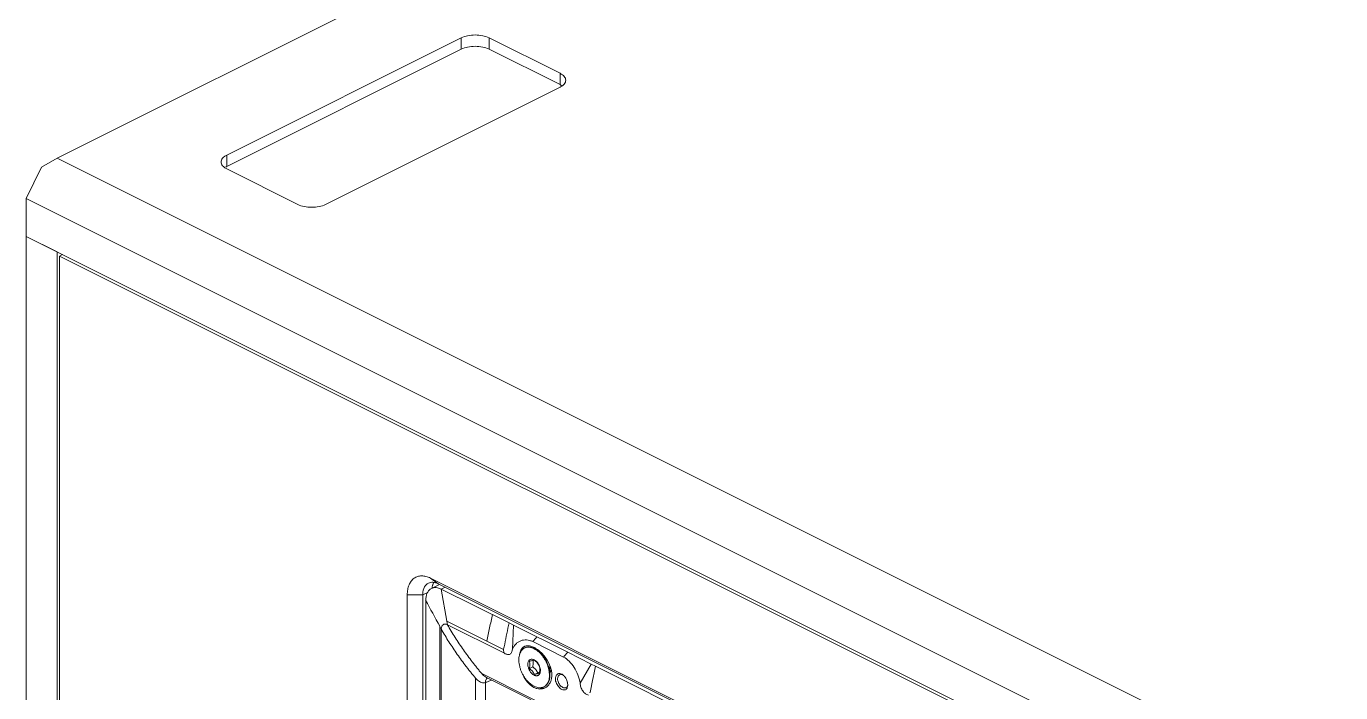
# Model space of a CAD drawing. Header units: millimetres. Extents: x 0 to 9253, y 0 to 2730.
# Drawn here: x 2564.8 to 2866.1, y 2194.7 to 2347.5 of the extents above; entities that cross this region are included whole.
import ezdxf

# ---------------------------------------------------------------- set-up
doc = ezdxf.new("R2010")
doc.units = ezdxf.units.MM
doc.layers.get('0').update_dxf_attribs({"lineweight": 13})

msp = doc.modelspace()

# ---------------------------------------------------------------- linework, layer by layer
for p, q in [((2571.87, 2317.25), (2661.67, 2362.15)), ((2664.5, 2344.82), (2610.76, 2317.95)), ((2664.5, 2342.23), (2664.5, 2344.82)), ((2670.86, 2344.82), (2670.86, 2342.23)), ((2687.13, 2336.69), (2670.86, 2344.82)), ((2610.76, 2315.36), (2664.5, 2342.23)), ((2670.86, 2342.23), (2687.13, 2334.09)), ((2687.13, 2334.09), (2687.13, 2336.69)), ((2633.39, 2306.64), (2687.13, 2333.51)), ((2571.87, 2317.25), (2568.26, 2315.21)), ((2571.87, 2317.25), (2896.43, 2154.97)), ((2610.76, 2317.95), (2610.76, 2315.36)), ((2568.26, 2315.21), (2564.8, 2307.97)), ((2610.76, 2314.77), (2627.02, 2306.64)), ((2564.8, 2307.97), (2564.8, 2299.31)), ((2564.8, 2307.97), (2886.53, 2147.1)), ((2886.53, 2138.44), (2564.8, 2299.31)), ((2564.8, 1871.49), (2564.8, 2299.3)), ((2571.87, 2295.77), (2564.8, 2299.3)), ((2571.87, 2295.77), (2571.87, 1876.61)), ((2572.43, 2294.8), (2573.13, 2295.14)), ((2572.43, 1877.02), (2572.43, 2294.8)), ((2572.43, 2294.8), (2878.89, 2141.57)), ((2683.18, 2203.49), (2682, 2204.38)), ((2682.7, 2203.86), (2682.77, 2203.89)), ((2680.88, 2200.65), (2680.11, 2200.26)), ((2681.25, 2198.88), (2682.03, 2199.26)), ((2684.81, 2200.61), (2684.81, 2198.77)), ((2684.81, 2199.64), (2685.13, 2199.81))]:
    msp.add_line(p, q)
at = {"lineweight": 9}
for p, q in [((2657.43, 2220.95), (2659.2, 2219.67)), ((2657.43, 2220.95), (2790.36, 2154.48)), ((2655.66, 2217.1), (2656.83, 2217.69)), ((2657.67, 2218.59), (2659.51, 2219.51)), ((2659.2, 2219.67), (2792.13, 2153.2)), ((2659.9, 2218.45), (2660.77, 2218.88)), ((2659.9, 2218.45), (2661.18, 2211.08)), ((2675.46, 2210.67), (2659.9, 2218.45)), ((2652.12, 1879.35), (2652.12, 2217.1)), ((2652.12, 2217.1), (2655.66, 2217.1)), ((2655.66, 1879.35), (2655.66, 2217.1)), ((2656.37, 2215.88), (2656.37, 2180.64)), ((2659.9, 2209.24), (2659.55, 2209.9)), ((2659.57, 2182.72), (2659.57, 2209.91)), ((2659.9, 2209.24), (2659.9, 2182.39)), ((2661.18, 2211.08), (2661.32, 2210.27)), ((2674.19, 2204.58), (2661.18, 2211.08)), ((2674.24, 2203.8), (2661.32, 2210.27)), ((2675.46, 2210.67), (2676.43, 2210.18)), ((2676.24, 2204.64), (2676.43, 2210.18)), ((2688.89, 2203.95), (2676.43, 2210.18)), ((2680.86, 2206.4), (2687.93, 2202.86)), ((2674.24, 2203.8), (2674.19, 2204.58)), ((2694.29, 2201.26), (2688.89, 2203.95)), ((2691.74, 2196.89), (2694.29, 2201.26)), ((2695.26, 2200.77), (2694.29, 2201.26)), ((2756.07, 2170.36), (2695.26, 2200.77)), ((2667.75, 2198.06), (2667.75, 2179.53)), ((2781.46, 2142.93), (2669.17, 2199.07)), ((2670.02, 2179.68), (2670.03, 2197)), ((2670.25, 2198.17), (2670.28, 2198.15)), ((2781.26, 2142.67), (2670.28, 2198.15))]:
    msp.add_line(p, q, dxfattribs=at)
for centre, radius, start, end in [((2612.58, 2311.71), 4.07, 116.513, 120.7931), ((2679.66, 2203.84), 1.6, 116.586, 127.1239), ((2680.13, 2203.55), 2.07, 125.952, 131.1869), ((2679.8, 2203.24), 1.87, 112.939, 116.566), ((2679.81, 2203.24), 1.87, 111.2669, 112.9388), ((2678.89, 2200.45), 5.15, 61.1561, 63.4516), ((2680.42, 2200.68), 1.73, 59.9273, 63.3905), ((2677.86, 2198.84), 7.06, 52.3411, 53.4075), ((2682.75, 2202.99), 1.06, 96.8809, 103.4528), ((2676.79, 2197.63), 8.68, 40.6307, 42.9539), ((2676.72, 2197.58), 8.77, 40.218, 40.6346), ((2683.81, 2200.43), 1.46, 333.0315, 335.494), ((2686.62, 2202.53), 8.84, 204.3028, 205.044), ((2682.9, 2199.3), 3.82, 241.0863, 243.4685), ((2682.58, 2197.7), 1.87, 296.5687, 300.1792), ((2682.59, 2197.99), 2.46, 296.5759, 305.075)]:
    msp.add_arc(centre, radius, start, end)
for centre, radius, start, end in [((2264.49, 2576.62), 557.15, 318.3573, 318.507), ((2749.69, 2149.05), 81.92, 137.9203, 138.9387), ((2683.18, 2166.84), 32.91, 112.4318, 113.5621), ((2683.3, 2166.56), 33.21, 110.877, 112.4311), ((2686.43, 2197.01), 2.24, 45.4752, 49.555), ((2686.33, 2196.9), 2.39, 43.3187, 45.4973), ((2686.89, 2196.51), 2, 359.069, 2.7691), ((2688.24, 2196.35), 0.562, 296.5193, 305.8172)]:
    msp.add_arc(centre, radius, start, end, dxfattribs=at)
for points, knots in [([(2670.86, 2344.82), (2670.4, 2345.05), (2669.35, 2345.38), (2667.68, 2345.54), (2666.01, 2345.38), (2664.96, 2345.05), (2664.5, 2344.82)], [0, 0, 0, 0, 0.235404, 0.5, 0.764596, 1, 1, 1, 1]), ([(2664.5, 2342.23), (2664.96, 2342.46), (2666.01, 2342.78), (2667.68, 2342.94), (2669.35, 2342.78), (2670.4, 2342.46), (2670.86, 2342.23)], [0, 0, 0, 0, 0.235404, 0.5, 0.764596, 1, 1, 1, 1]), ([(2688.44, 2335.1), (2688.44, 2335.25), (2688.38, 2335.57), (2688.1, 2336), (2687.67, 2336.38), (2687.32, 2336.59), (2687.13, 2336.69)], [0, 0, 0, 0, 0.206537, 0.434441, 0.697705, 1, 1, 1, 1]), ([(2687.13, 2333.51), (2687.32, 2333.61), (2687.67, 2333.82), (2688.1, 2334.2), (2688.38, 2334.64), (2688.44, 2334.95), (2688.44, 2335.1)], [0, 0, 0, 0, 0.302295, 0.565559, 0.793463, 1, 1, 1, 1]), ([(2687.13, 2334.09), (2687.17, 2334.07), (2687.33, 2333.99), (2687.48, 2333.9), (2687.59, 2333.82)], [0, 0, 0, 0, 0.259334, 1, 1, 1, 1]), ([(2610.76, 2317.95), (2610.56, 2317.86), (2610.21, 2317.65), (2609.78, 2317.26), (2609.51, 2316.83), (2609.44, 2316.51), (2609.44, 2316.36)], [0, 0, 0, 0, 0.302295, 0.565559, 0.793463, 1, 1, 1, 1]), ([(2609.44, 2316.36), (2609.44, 2316.21), (2609.51, 2315.9), (2609.78, 2315.47), (2610.21, 2315.08), (2610.56, 2314.87), (2610.76, 2314.77)], [0, 0, 0, 0, 0.206537, 0.434441, 0.697705, 1, 1, 1, 1]), ([(2627.02, 2306.64), (2627.48, 2306.41), (2628.54, 2306.08), (2630.2, 2305.93), (2631.87, 2306.08), (2632.93, 2306.41), (2633.39, 2306.64)], [0, 0, 0, 0, 0.235404, 0.5, 0.764596, 1, 1, 1, 1]), ([(2678.95, 2205.27), (2678.98, 2205.29), (2679.13, 2205.36), (2679.28, 2205.4), (2679.4, 2205.42)], [0, 0, 0, 0, 0.246809, 1, 1, 1, 1]), ([(2679.4, 2205.42), (2679.54, 2205.44), (2679.9, 2205.47), (2680.51, 2205.36), (2680.96, 2205.17), (2681.19, 2205.06)], [0, 0, 0, 0, 0.219473, 0.584008, 1, 1, 1, 1]), ([(2681.19, 2196.17), (2681, 2196.26), (2680.63, 2196.48), (2680.11, 2196.9), (2679.61, 2197.4), (2679.15, 2197.96), (2678.74, 2198.59), (2678.38, 2199.26), (2678.09, 2199.96), (2677.87, 2200.67), (2677.73, 2201.37), (2677.67, 2202.06), (2677.69, 2202.71), (2677.79, 2203.3), (2677.97, 2203.84), (2678.23, 2204.29), (2678.51, 2204.6), (2678.76, 2204.8), (2678.9, 2204.87), (2678.97, 2204.91)], [0, 0, 0, 0, 0.059819, 0.123727, 0.191181, 0.261412, 0.333493, 0.406397, 0.479054, 0.550408, 0.619472, 0.685381, 0.747462, 0.805305, 0.858846, 0.90846, 0.955027, 0.977622, 1, 1, 1, 1]), ([(2677.84, 2203.46), (2677.87, 2203.64), (2677.95, 2203.98), (2678.13, 2204.44), (2678.38, 2204.83), (2678.59, 2205.03), (2678.7, 2205.12)], [0, 0, 0, 0, 0.285366, 0.544306, 0.780263, 1, 1, 1, 1]), ([(2678.07, 2204.08), (2678.15, 2204.28), (2678.34, 2204.65), (2678.61, 2204.98), (2678.77, 2205.11)], [0, 0, 0, 0, 0.519109, 1, 1, 1, 1]), ([(2681.3, 2204.82), (2681.1, 2204.92), (2680.72, 2205.07), (2680.22, 2205.17), (2679.84, 2205.17), (2679.57, 2205.14), (2679.32, 2205.07), (2679.15, 2205), (2679.08, 2204.96)], [0, 0, 0, 0, 0.27895, 0.534781, 0.655554, 0.772579, 0.886969, 1, 1, 1, 1]), ([(2679.13, 2204.98), (2679.28, 2205.04), (2679.6, 2205.12), (2680.12, 2205.12), (2680.66, 2205), (2681.01, 2204.86), (2681.19, 2204.77)], [0, 0, 0, 0, 0.227084, 0.46578, 0.722268, 1, 1, 1, 1]), ([(2681.19, 2202.23), (2681.1, 2202.27), (2680.92, 2202.34), (2680.65, 2202.38), (2680.39, 2202.34), (2680.17, 2202.23), (2679.98, 2202.04), (2679.85, 2201.8), (2679.77, 2201.51), (2679.76, 2201.3), (2679.76, 2201.19)], [0, 0, 0, 0, 0.134913, 0.257203, 0.370315, 0.480084, 0.593366, 0.715946, 0.851202, 1, 1, 1, 1]), ([(2681.19, 2204.77), (2681.37, 2204.68), (2681.74, 2204.46), (2682.25, 2204.05), (2682.74, 2203.57), (2683.2, 2203.01), (2683.61, 2202.4), (2683.97, 2201.74), (2684.26, 2201.06), (2684.48, 2200.36), (2684.63, 2199.66), (2684.71, 2198.98), (2684.7, 2198.34), (2684.62, 2197.74), (2684.45, 2197.2), (2684.21, 2196.74), (2683.9, 2196.35), (2683.65, 2196.16), (2683.51, 2196.08)], [0, 0, 0, 0, 0.059519, 0.123051, 0.190078, 0.259866, 0.331528, 0.404077, 0.476484, 0.547726, 0.61684, 0.682973, 0.745443, 0.803807, 0.857937, 0.908105, 0.955053, 1, 1, 1, 1]), ([(2682, 2204.38), (2681.94, 2204.43), (2681.72, 2204.59), (2681.48, 2204.73), (2681.3, 2204.82)], [0, 0, 0, 0, 0.258659, 1, 1, 1, 1]), ([(2681.37, 2204.96), (2681.43, 2204.93), (2681.67, 2204.79), (2681.9, 2204.64), (2682.07, 2204.51)], [0, 0, 0, 0, 0.241486, 1, 1, 1, 1]), ([(2684.81, 2198.77), (2684.81, 2199.02), (2684.77, 2199.54), (2684.62, 2200.32), (2684.37, 2201.11), (2684.03, 2201.89), (2683.61, 2202.62), (2683.13, 2203.29), (2682.6, 2203.89), (2682.2, 2204.23), (2682, 2204.38)], [0, 0, 0, 0, 0.117252, 0.24099, 0.369313, 0.500003, 0.630692, 0.759014, 0.882754, 1, 1, 1, 1]), ([(2682.18, 2204.43), (2682.26, 2204.37), (2682.6, 2204.09), (2682.92, 2203.79), (2683.14, 2203.55)], [0, 0, 0, 0, 0.242507, 1, 1, 1, 1]), ([(2683.42, 2203.24), (2683.58, 2203.04), (2684.22, 2202.22), (2684.71, 2201.28), (2684.95, 2200.55)], [0, 0, 0, 0, 0.251433, 1, 1, 1, 1]), ([(2679.76, 2201.19), (2679.76, 2201.07), (2679.78, 2200.82), (2679.86, 2200.45), (2679.99, 2200.08), (2680.17, 2199.73), (2680.38, 2199.4), (2680.63, 2199.12), (2680.9, 2198.88), (2681.09, 2198.76), (2681.19, 2198.71)], [0, 0, 0, 0, 0.119775, 0.246814, 0.378463, 0.511666, 0.643235, 0.770118, 0.889679, 1, 1, 1, 1]), ([(2681.25, 2202.12), (2681.1, 2202.11), (2680.83, 2202.07), (2680.45, 2201.98), (2680.22, 2201.92), (2680.11, 2201.89)], [0, 0, 0, 0, 0.405706, 0.683592, 1, 1, 1, 1]), ([(2680.21, 2201.12), (2680.21, 2201.26), (2680.19, 2201.51), (2680.14, 2201.77), (2680.11, 2201.89)], [0, 0, 0, 0, 0.51675, 1, 1, 1, 1]), ([(2680.11, 2200.26), (2680.12, 2200.34), (2680.18, 2200.62), (2680.21, 2200.91), (2680.21, 2201.12)], [0, 0, 0, 0, 0.258184, 1, 1, 1, 1]), ([(2680.11, 2200.26), (2680.23, 2200.17), (2680.47, 2199.96), (2680.79, 2199.63), (2681.05, 2199.27), (2681.19, 2199.01), (2681.25, 2198.88)], [0, 0, 0, 0, 0.259339, 0.514097, 0.761174, 1, 1, 1, 1]), ([(2680.88, 2200.65), (2680.89, 2200.72), (2680.95, 2201.01), (2680.98, 2201.3), (2680.98, 2201.51)], [0, 0, 0, 0, 0.258178, 1, 1, 1, 1]), ([(2682.03, 2199.26), (2681.96, 2199.39), (2681.82, 2199.65), (2681.56, 2200.02), (2681.24, 2200.35), (2681, 2200.55), (2680.88, 2200.65)], [0, 0, 0, 0, 0.238826, 0.485903, 0.74066, 1, 1, 1, 1]), ([(2680.98, 2201.51), (2680.98, 2201.61), (2680.97, 2201.8), (2680.94, 2201.99), (2680.92, 2202.08)], [0, 0, 0, 0, 0.512957, 1, 1, 1, 1]), ([(2682.4, 2200.74), (2682.34, 2200.87), (2682.2, 2201.13), (2681.94, 2201.49), (2681.62, 2201.83), (2681.38, 2202.03), (2681.25, 2202.12)], [0, 0, 0, 0, 0.238826, 0.485903, 0.740661, 1, 1, 1, 1]), ([(2682.43, 2200.75), (2682.37, 2200.9), (2682.23, 2201.19), (2681.96, 2201.59), (2681.64, 2201.93), (2681.4, 2202.11), (2681.28, 2202.18)], [0, 0, 0, 0, 0.264254, 0.52482, 0.772507, 1, 1, 1, 1]), ([(2682.45, 2199.37), (2682.42, 2199.37), (2682.28, 2199.33), (2682.13, 2199.29), (2682.03, 2199.26)], [0, 0, 0, 0, 0.238015, 1, 1, 1, 1]), ([(2682.4, 2200.74), (2682.43, 2200.62), (2682.49, 2200.37), (2682.5, 2200.11), (2682.5, 2199.98)], [0, 0, 0, 0, 0.483254, 1, 1, 1, 1]), ([(2682.5, 2199.98), (2682.5, 2199.91), (2682.49, 2199.62), (2682.45, 2199.33), (2682.4, 2199.11)], [0, 0, 0, 0, 0.24075, 1, 1, 1, 1]), ([(2682.63, 2199.75), (2682.63, 2199.91), (2682.59, 2200.25), (2682.49, 2200.58), (2682.43, 2200.75)], [0, 0, 0, 0, 0.482825, 1, 1, 1, 1]), ([(2682.49, 2199.06), (2682.51, 2199.11), (2682.56, 2199.24), (2682.61, 2199.47), (2682.63, 2199.66), (2682.63, 2199.75)], [0, 0, 0, 0, 0.229817, 0.599625, 1, 1, 1, 1]), ([(2684.79, 2200.94), (2684.79, 2200.91), (2684.8, 2200.8), (2684.81, 2200.69), (2684.81, 2200.61)], [0, 0, 0, 0, 0.255366, 1, 1, 1, 1]), ([(2684.82, 2199.39), (2684.85, 2199.41), (2684.97, 2199.52), (2685.06, 2199.66), (2685.12, 2199.77)], [0, 0, 0, 0, 0.240959, 1, 1, 1, 1]), ([(2684.95, 2200.55), (2684.98, 2200.44), (2685.11, 2200.04), (2685.19, 2199.63), (2685.22, 2199.32)], [0, 0, 0, 0, 0.256014, 1, 1, 1, 1]), ([(2685.22, 2199.32), (2685.23, 2199.27), (2685.25, 2199.08), (2685.25, 2198.89), (2685.25, 2198.75)], [0, 0, 0, 0, 0.253995, 1, 1, 1, 1]), ([(2681.05, 2195.95), (2680.53, 2196.24), (2679.56, 2197.1), (2678.9, 2198.19), (2678.62, 2198.79)], [0, 0, 0, 0, 0.471748, 1, 1, 1, 1]), ([(2681.19, 2198.71), (2681.26, 2198.68), (2681.39, 2198.62), (2681.58, 2198.57), (2681.78, 2198.56), (2681.96, 2198.59), (2682.12, 2198.66), (2682.27, 2198.76), (2682.39, 2198.9), (2682.46, 2199.01), (2682.49, 2199.06)], [0, 0, 0, 0, 0.143613, 0.277389, 0.402444, 0.521132, 0.636624, 0.752625, 0.87276, 1, 1, 1, 1]), ([(2681.25, 2198.88), (2681.37, 2198.91), (2681.6, 2198.97), (2681.98, 2199.06), (2682.24, 2199.1), (2682.4, 2199.11)], [0, 0, 0, 0, 0.316407, 0.594295, 1, 1, 1, 1]), ([(2683.52, 2196.08), (2683.62, 2196.13), (2683.81, 2196.25), (2684.07, 2196.48), (2684.29, 2196.77), (2684.48, 2197.09), (2684.63, 2197.46), (2684.77, 2198.02), (2684.81, 2198.46), (2684.81, 2198.77)], [0, 0, 0, 0, 0.107708, 0.217563, 0.331491, 0.451035, 0.577281, 0.710849, 1, 1, 1, 1]), ([(2685.25, 2198.75), (2685.25, 2198.46), (2685.2, 2197.9), (2684.96, 2197.12), (2684.56, 2196.46), (2684.2, 2196.12), (2684, 2195.98)], [0, 0, 0, 0, 0.275496, 0.532221, 0.772116, 1, 1, 1, 1]), ([(2683.41, 2196.03), (2683.33, 2195.99), (2683.17, 2195.92), (2682.91, 2195.85), (2682.65, 2195.82), (2682.26, 2195.82), (2681.77, 2195.92), (2681.38, 2196.07), (2681.19, 2196.17)], [0, 0, 0, 0, 0.11303, 0.227418, 0.344442, 0.465215, 0.721048, 1, 1, 1, 1]), ([(2683.69, 2195.79), (2683.5, 2195.7), (2683.11, 2195.56), (2682.48, 2195.51), (2681.82, 2195.61), (2681.4, 2195.77), (2681.19, 2195.88)], [0, 0, 0, 0, 0.236991, 0.478863, 0.731618, 1, 1, 1, 1]), ([(2683.68, 2195.81), (2683.45, 2195.73), (2682.94, 2195.66), (2682.43, 2195.74), (2682.18, 2195.82)], [0, 0, 0, 0, 0.477813, 1, 1, 1, 1])]:
    msp.add_open_spline(points, degree=3, knots=knots)
for points, knots in [([(2652.12, 2217.1), (2652.12, 2217.51), (2652.18, 2218.29), (2652.48, 2219.37), (2652.97, 2220.27), (2653.64, 2220.95), (2654.48, 2221.38), (2655.42, 2221.51), (2656.44, 2221.37), (2657.1, 2221.11), (2657.43, 2220.95)], [0, 0, 0, 0, 0.148664, 0.284085, 0.406646, 0.519913, 0.629677, 0.742773, 0.865209, 1, 1, 1, 1]), ([(2655.66, 2217.1), (2655.66, 2217.32), (2655.71, 2218.09), (2655.97, 2218.87), (2656.32, 2219.3)], [0, 0, 0, 0, 0.280939, 1, 1, 1, 1]), ([(2656.32, 2219.3), (2656.37, 2219.35), (2656.55, 2219.55), (2656.78, 2219.72), (2656.96, 2219.81)], [0, 0, 0, 0, 0.256591, 1, 1, 1, 1]), ([(2657.67, 2218.59), (2657.46, 2218.49), (2657.08, 2218.19), (2656.66, 2217.56), (2656.42, 2216.77), (2656.37, 2216.19), (2656.37, 2215.88)], [0, 0, 0, 0, 0.217148, 0.450414, 0.710272, 1, 1, 1, 1]), ([(2656.96, 2219.81), (2657.28, 2219.97), (2658.08, 2220.1), (2658.83, 2219.85), (2659.2, 2219.67)], [0, 0, 0, 0, 0.463662, 1, 1, 1, 1]), ([(2659.9, 2218.45), (2659.71, 2218.54), (2659.32, 2218.7), (2658.73, 2218.81), (2658.17, 2218.78), (2657.82, 2218.67), (2657.67, 2218.59)], [0, 0, 0, 0, 0.279193, 0.535335, 0.772863, 1, 1, 1, 1]), ([(2657.95, 2219.42), (2657.94, 2219.36), (2657.87, 2219.13), (2657.83, 2218.89), (2657.81, 2218.71)], [0, 0, 0, 0, 0.241625, 1, 1, 1, 1]), ([(2658.2, 2220), (2658.18, 2219.96), (2658.08, 2219.77), (2658, 2219.57), (2657.95, 2219.42)], [0, 0, 0, 0, 0.241777, 1, 1, 1, 1]), ([(2671.64, 2212.58), (2671.41, 2211.57), (2671.1, 2210.04), (2670.69, 2208.01), (2670.47, 2206.99), (2670.37, 2206.49)], [0, 0, 0, 0, 0.500325, 0.749957, 1, 1, 1, 1]), ([(2661.32, 2210.27), (2661.15, 2210.35), (2660.88, 2210.43), (2660.53, 2210.38), (2660.23, 2210.23), (2659.95, 2209.83), (2659.9, 2209.45), (2659.9, 2209.24)], [0, 0, 0, 0, 0.256749, 0.370536, 0.480873, 0.715755, 1, 1, 1, 1]), ([(2667.75, 2198.05), (2667.56, 2198.27), (2667.2, 2198.72), (2666.66, 2199.38), (2666.13, 2200.04), (2665.43, 2200.94), (2664.57, 2202.09), (2663.24, 2203.94), (2661.66, 2206.31), (2660.47, 2208.26), (2659.9, 2209.24)], [0, 0, 0, 0, 0.062809, 0.125339, 0.187679, 0.250165, 0.375355, 0.500491, 0.750642, 1, 1, 1, 1]), ([(2661.32, 2210.27), (2661.89, 2209.28), (2663.07, 2207.33), (2664.66, 2204.96), (2665.99, 2203.11), (2666.84, 2201.97), (2667.55, 2201.07), (2668.08, 2200.4), (2668.62, 2199.74), (2668.98, 2199.29), (2669.17, 2199.07)], [0, 0, 0, 0, 0.249358, 0.499509, 0.624646, 0.749836, 0.812321, 0.87466, 0.937193, 1, 1, 1, 1]), ([(2674.45, 2205.83), (2674.62, 2206.64), (2674.94, 2208.25), (2675.27, 2209.87), (2675.46, 2210.67)], [0, 0, 0, 0, 0.49924, 1, 1, 1, 1]), ([(2674.18, 2204.67), (2674.22, 2204.86), (2674.34, 2205.24), (2674.41, 2205.64), (2674.45, 2205.83)], [0, 0, 0, 0, 0.497616, 1, 1, 1, 1]), ([(2676.24, 2204.64), (2676.42, 2205.09), (2676.8, 2205.71), (2677.51, 2206.31), (2678.31, 2206.73), (2679.25, 2206.86), (2680.18, 2206.69), (2680.63, 2206.51), (2680.86, 2206.4)], [0, 0, 0, 0, 0.255566, 0.377463, 0.49728, 0.738536, 0.865851, 1, 1, 1, 1]), ([(2674.19, 2204.58), (2674.19, 2204.58), (2674.21, 2204.59), (2674.21, 2204.63), (2674.19, 2204.65), (2674.18, 2204.67)], [0, 0, 0, 0, 0.219613, 0.477118, 1, 1, 1, 1]), ([(2674.24, 2203.81), (2674.35, 2203.75), (2674.57, 2203.63), (2674.91, 2203.48), (2675.25, 2203.41), (2675.57, 2203.46), (2675.83, 2203.65), (2676.1, 2204.04), (2676.15, 2204.41), (2676.24, 2204.64)], [0, 0, 0, 0, 0.138324, 0.271524, 0.392398, 0.502211, 0.611577, 0.730067, 1, 1, 1, 1]), ([(2691.74, 2196.89), (2691.61, 2197.53), (2691.25, 2198.77), (2690.44, 2200.48), (2689.34, 2201.91), (2688.42, 2202.62), (2687.93, 2202.86)], [0, 0, 0, 0, 0.265422, 0.529073, 0.776711, 1, 1, 1, 1]), ([(2694.03, 2194.76), (2694.15, 2195.26), (2694.29, 2196.01), (2694.47, 2197.02), (2694.67, 2198.02), (2694.93, 2199.27), (2695.14, 2200.27), (2695.26, 2200.77)], [0, 0, 0, 0, 0.250309, 0.375777, 0.500484, 0.749435, 1, 1, 1, 1]), ([(2667.75, 2198.05), (2667.9, 2197.87), (2668.19, 2197.58), (2668.66, 2197.24), (2669.23, 2196.96), (2669.75, 2196.89), (2670.03, 2197)], [0, 0, 0, 0, 0.269675, 0.467509, 0.658128, 1, 1, 1, 1]), ([(2669.17, 2199.07), (2669.25, 2198.98), (2669.56, 2198.64), (2669.94, 2198.33), (2670.25, 2198.17)], [0, 0, 0, 0, 0.255263, 1, 1, 1, 1]), ([(2670.03, 2197), (2670.03, 2197.05), (2670.04, 2197.26), (2670.08, 2197.47), (2670.14, 2197.61)], [0, 0, 0, 0, 0.267245, 1, 1, 1, 1]), ([(2670.14, 2197.61), (2670.15, 2197.65), (2670.23, 2197.8), (2670.34, 2197.94), (2670.44, 2198.02)], [0, 0, 0, 0, 0.267639, 1, 1, 1, 1]), ([(2686.07, 2197.89), (2686.06, 2198.05), (2686.1, 2198.36), (2686.29, 2198.76), (2686.6, 2199.03), (2686.86, 2199.09), (2686.99, 2199.09)], [0, 0, 0, 0, 0.288746, 0.542679, 0.77188, 1, 1, 1, 1]), ([(2688.5, 2195.45), (2688.4, 2195.38), (2688.17, 2195.29), (2687.76, 2195.33), (2687.35, 2195.53), (2686.95, 2195.86), (2686.59, 2196.3), (2686.3, 2196.8), (2686.11, 2197.34), (2686.06, 2197.71), (2686.07, 2197.89)], [0, 0, 0, 0, 0.087126, 0.18383, 0.297977, 0.429476, 0.572999, 0.720676, 0.865561, 1, 1, 1, 1]), ([(2686.56, 2197.89), (2686.56, 2198.08), (2686.61, 2198.37), (2686.81, 2198.66), (2686.95, 2198.76), (2687.02, 2198.8)], [0, 0, 0, 0, 0.540442, 0.77702, 1, 1, 1, 1]), ([(2688.49, 2195.84), (2688.41, 2195.8), (2688.21, 2195.76), (2687.89, 2195.83), (2687.56, 2196.01), (2687.25, 2196.28), (2686.97, 2196.63), (2686.67, 2197.15), (2686.57, 2197.6), (2686.56, 2197.89)], [0, 0, 0, 0, 0.087209, 0.186838, 0.30376, 0.436385, 0.579381, 0.725688, 1, 1, 1, 1]), ([(2686.99, 2199.09), (2687.03, 2199.09), (2687.22, 2199.08), (2687.41, 2199.02), (2687.54, 2198.95)], [0, 0, 0, 0, 0.235315, 1, 1, 1, 1]), ([(2687.02, 2198.8), (2687.14, 2198.86), (2687.45, 2198.9), (2687.74, 2198.78), (2687.87, 2198.7)], [0, 0, 0, 0, 0.464693, 1, 1, 1, 1]), ([(2687.54, 2198.95), (2687.57, 2198.94), (2687.69, 2198.87), (2687.8, 2198.78), (2687.89, 2198.71)], [0, 0, 0, 0, 0.240097, 1, 1, 1, 1]), ([(2688.07, 2198.54), (2688.15, 2198.45), (2688.48, 2198.04), (2688.7, 2197.56), (2688.8, 2197.18)], [0, 0, 0, 0, 0.243027, 1, 1, 1, 1]), ([(2688.81, 2196.22), (2688.8, 2196.19), (2688.74, 2196.06), (2688.65, 2195.95), (2688.57, 2195.89)], [0, 0, 0, 0, 0.271028, 1, 1, 1, 1]), ([(2688.89, 2196.48), (2688.89, 2196.42), (2688.89, 2196.21), (2688.85, 2196), (2688.79, 2195.86)], [0, 0, 0, 0, 0.269397, 1, 1, 1, 1]), ([(2688.8, 2197.18), (2688.81, 2197.13), (2688.86, 2196.94), (2688.89, 2196.75), (2688.89, 2196.6)], [0, 0, 0, 0, 0.258639, 1, 1, 1, 1]), ([(2688.89, 2196.6), (2688.89, 2196.57), (2688.88, 2196.44), (2688.85, 2196.31), (2688.81, 2196.22)], [0, 0, 0, 0, 0.265386, 1, 1, 1, 1]), ([(2691.74, 2196.89), (2691.77, 2196.74), (2691.81, 2196.43), (2691.9, 2195.96), (2692.08, 2195.51), (2692.39, 2194.97), (2692.81, 2194.53), (2693.3, 2194.26), (2693.54, 2194.16), (2693.65, 2194.1)], [0, 0, 0, 0, 0.130296, 0.261607, 0.397411, 0.533005, 0.782891, 0.893466, 1, 1, 1, 1]), ([(2688.79, 2195.86), (2688.78, 2195.82), (2688.71, 2195.66), (2688.6, 2195.52), (2688.5, 2195.45)], [0, 0, 0, 0, 0.270088, 1, 1, 1, 1]), ([(2693.99, 2194.69), (2693.98, 2194.71), (2693.98, 2194.75), (2694.02, 2194.75), (2694.03, 2194.76)], [0, 0, 0, 0, 0.533314, 1, 1, 1, 1])]:
    msp.add_open_spline(points, degree=3, knots=knots, dxfattribs=at)
msp.add_open_spline([(2659.57, 2209.91), (2658.49, 2211.9), (2657.41, 2213.89), (2656.33, 2215.87)], degree=3, dxfattribs=at)

doc.saveas('drawing.dxf')
